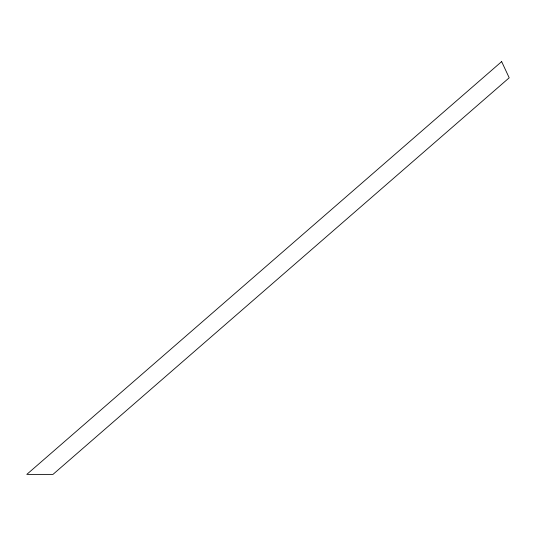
<?xml version="1.0" encoding="UTF-8"?>
<svg xmlns="http://www.w3.org/2000/svg" width="536" height="536" viewBox="0 0 536 536"><rect width="100%" height="100%" fill="white"/><g stroke="black" fill="none" stroke-linecap="round" stroke-linejoin="round"><path stroke-width="0.8" d="M501.649 61.607L26.8 474.394L52.977 474.394L509.2 77.8L501.649 61.607"/></g></svg>
